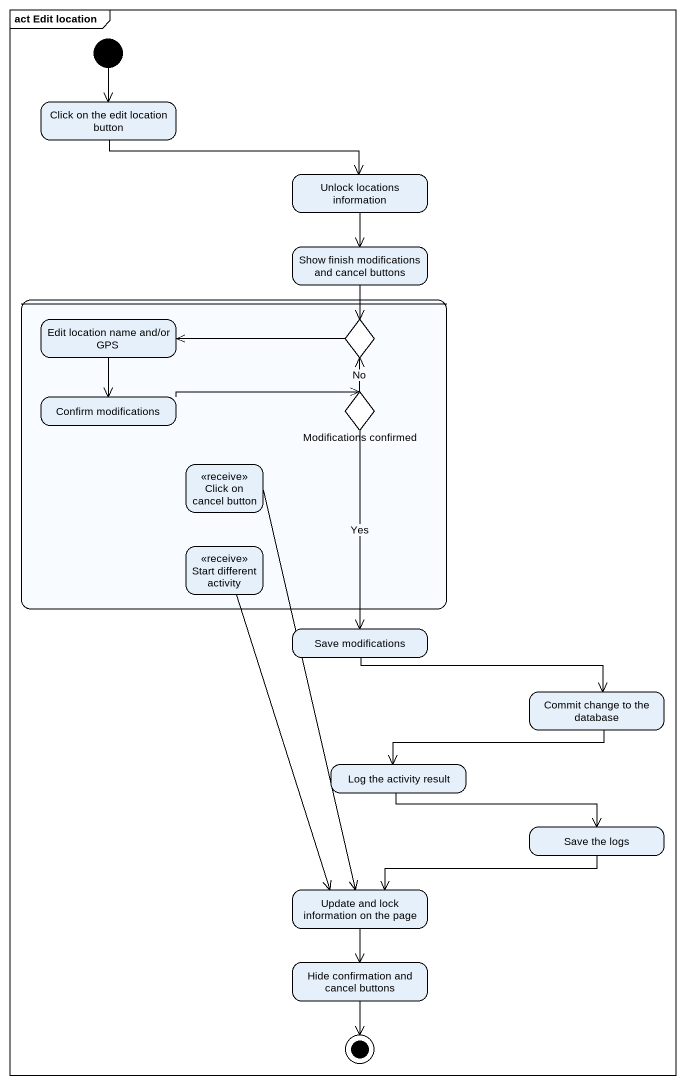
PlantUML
@startuml
mainframe act Edit location
hide empty description
state "Click on the edit location button" as Click_on_the_edit_location
state "Unlock locations information" as Unlock_locations_information
state "Show finish modifications and cancel buttons" as Show_finish_modifications
state " " as state1 {
  state "Edit location name and/or GPS" as Edit_location_name_and_or
  state choice1 <<choice>>
  state "Confirm modifications" as Confirm_modifications
  state "Modifications confirmed" as Modifications_confirmed <<choice>>
  state "Click on cancel button" as Click_on_cancel_button <<receive>>
  state "Start different activity" as Start_different_activity <<receive>>
}
state "Save modifications" as Save_modifications
state "Commit change to the database" as Commit_change_to_the
state "Log the activity result" as Log_the_activity_result
state "Save the logs" as Save_the_logs
state "Update and lock information on the page" as Update_and_lock_information
state "Hide confirmation and cancel buttons" as Hide_confirmation_and
[*] --> Click_on_the_edit_location
Click_on_the_edit_location -right-> Unlock_locations_information
Unlock_locations_information --> Show_finish_modifications
Show_finish_modifications --> choice1
Edit_location_name_and_or --> Confirm_modifications
choice1 -left-> Edit_location_name_and_or
Confirm_modifications -right-> Modifications_confirmed
Modifications_confirmed -up-> choice1 : No
Modifications_confirmed --> Save_modifications : Yes
Click_on_cancel_button --> Update_and_lock_information
Start_different_activity --> Update_and_lock_information
Save_modifications -right-> Commit_change_to_the
Commit_change_to_the -left-> Log_the_activity_result
Log_the_activity_result -right-> Save_the_logs
Save_the_logs -left-> Update_and_lock_information
Update_and_lock_information --> Hide_confirmation_and
Hide_confirmation_and --> [*]
@enduml
